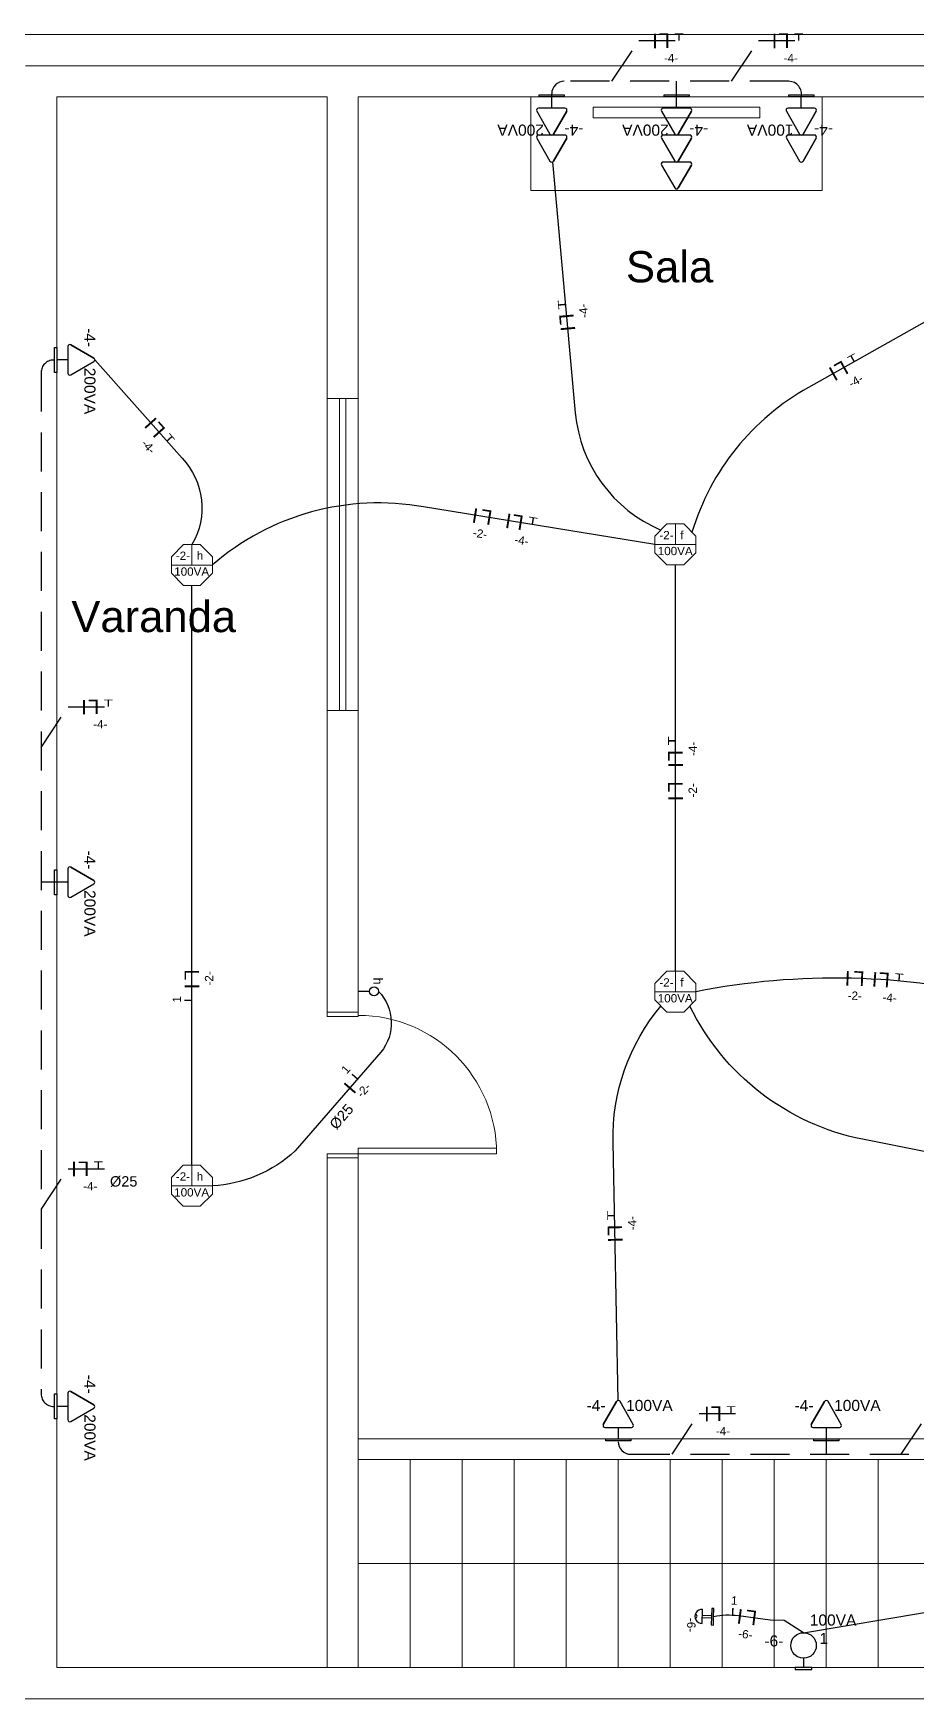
# Model space of a CAD drawing. Header units: millimetres. Extents: x 40 to 176, y -32 to 59.
# Drawn here: x 55.71 to 59.95, y 5.88 to 13.89 of the extents above; entities that cross this region are included whole.
import ezdxf
from ezdxf.enums import TextEntityAlignment as Align

# ---------------------------------------------------------------- set-up
doc = ezdxf.new("R2010")
doc.units = ezdxf.units.MM
doc.linetypes.add('HIDDEN', pattern=[0.375, 0.25, -0.125])
for name, color, linetype in [('1 - Circuitos', 7, 'Continuous'), ('22 - Textos', 7, 'Continuous'), ('5 - Identificadores', 7, 'Continuous'), ('7 - Eletroduto', 6, 'Continuous'), ('8 - Pontos de iluminação', 5, 'Continuous'), ('9 - Pontos de Tomadas', 240, 'Continuous')]:
    doc.layers.add(name, color=color, linetype=linetype)
for name, color, linetype, lineweight in [('21 - Portas', 251, 'Continuous', 9), ('3 - Cozinha', 160, 'Continuous', 20), ('4 - Edificação', 8, 'Continuous', 20), ('6 - Legenda', 7, 'Continuous', 25)]:
    doc.layers.add(name, color=color, linetype=linetype, lineweight=lineweight)
doc.styles.add('Arial0', font='arial.ttf', dxfattribs={"height": 3.14658})
doc.styles.add('SEACAD_Arial', font='arial.ttf')
doc.styles.get("Standard").update_dxf_attribs({"font": 'arial.ttf'})
doc.styles.add('TEXTO_NOMEQUADRO', font='arial.ttf')

# ---------------------------------------------------------------- blocks, each defined once
blk = doc.blocks.new('ELETODUTO')
at = {"layer": '6 - Legenda', "color": 142}
blk.add_attdef('Ø25', (-0.0734, -0.0854), '', height=0.05, dxfattribs=at)
blk = doc.blocks.new('TOMADA BAIXA')
at = {"layer": '9 - Pontos de Tomadas'}
for p, q in [((-0.072, 0.0682), (-0.0084, 0.1784)), ((-0.0084, 0.1784), (-0.072, 0.0682)), ((-0.0084, 0.1784), (-0.072, 0.0682)), ((0.072, 0.0682), (0.0084, 0.1784)), ((-0.0636, 0.0536), (0.0636, 0.0536)), ((-0.06, -0.01), (-0.06, 0)), ((-0.06, 0), (0, 0)), ((0, 0.0536), (0, 0)), ((0, 0), (0.06, 0)), ((0.06, 0), (0.06, -0.01)), ((0.06, -0.01), (-0.06, -0.01))]:
    blk.add_line(p, q, dxfattribs=at)
for centre, start, end in [((0, 0.1735), 29.98164, 150.01836), ((-0.0636, 0.0634), 150.01836, 270), ((0.0636, 0.0634), 270, 29.98164)]:
    blk.add_arc(centre, 0.00975, start, end, dxfattribs=at)
at = {"layer": '5 - Identificadores', "color": 7, "style": 'Arial0'}
for tag, p in [('-N-', (-0.1524, 0.1329)), ('VA', (0.0376, 0.1329))]:
    blk.add_attdef(tag, p, '', height=0.0534, dxfattribs=at)
blk = doc.blocks.new('CIRCUITO_TOMADA')
at = {"layer": '1 - Circuitos', "color": 1}
blk.add_attdef('I', (-0.074, -0.0364), '', height=0.07, dxfattribs=at)
at = {"layer": '1 - Circuitos', "color": 5}
blk.add_attdef('L', (0.0122, 0.035), '', height=0.07, rotation=180, dxfattribs=at)
at = {"layer": '1 - Circuitos', "color": 7, "width": 1.5}
blk.add_attdef('T', (0.0337, 0.0003), '', height=0.035, dxfattribs=at)
at = {"layer": '5 - Identificadores', "ltscale": 0.8}
blk.add_attdef('-N-', (-0.0167, -0.1035), '', height=0.04, dxfattribs=at)
blk = doc.blocks.new('*U212')
at = {"layer": '1 - Circuitos', "color": 1}
blk.add_attdef('I', (-0.0831, -0.0365), '', height=0.07, dxfattribs=at)
at = {"layer": '1 - Circuitos', "color": 5}
blk.add_attdef('L', (0.0125, 0.035), '', height=0.07, rotation=180, dxfattribs=at)
at = {"layer": '5 - Identificadores', "ltscale": 0.8}
blk.add_attdef('-N-', (-0.066, -0.103), '', height=0.04, dxfattribs=at)
blk = doc.blocks.new('LAMPADA_TETO')
at = {"layer": '8 - Pontos de iluminação', "color": 5, "linetype": 'Continuous', "lineweight": 15, "true_color": 0x000005}
blk.add_lwpolyline([(0.0401, 0.0986), (-0.0412, 0.0986), (-0.0986, 0.0401), (-0.0986, -0.0395), (-0.0412, -0.098), (0.0401, -0.098), (0.0986, -0.0395), (0.0986, 0.0401)], close=True, dxfattribs=at)
for points in [[(0, 0), (0, 0.0986), (0, 0.0986)], [(0.0986, 0), (-0.0986, 0), (-0.0986, 0)]]:
    blk.add_lwpolyline(points, dxfattribs=at)
at = {"layer": '5 - Identificadores', "ltscale": 0.8}
blk.add_attdef('-N-', (-0.0775, 0.0247), '', height=0.04, dxfattribs=at)
at = {"layer": '5 - Identificadores', "ltscale": 0.8, "flags": 4}
blk.add_attdef('I', (0.0233, 0.025), '', height=0.04, dxfattribs=at)
blk.add_attdef('S-VA', text='', height=0.04, dxfattribs=at).set_placement((-0.0012, -0.0514), align=Align.CENTER)
blk = doc.blocks.new('ARANDELA')
at = {"layer": '8 - Pontos de iluminação'}
for p, q in [((0, 0), (-0.04, 0)), ((-0.04, 0), (-0.04, -0.01)), ((0, 0.0446), (0, 0)), ((0.04, 0), (0, 0)), ((0.04, -0.01), (0.04, 0)), ((-0.04, -0.01), (0, -0.01)), ((0, -0.01), (0.04, -0.01))]:
    blk.add_line(p, q, dxfattribs=at)
blk.add_circle((0, 0.1059), 0.0614, dxfattribs=at)
at = {"layer": '5 - Identificadores', "color": 7, "style": 'Arial0', "flags": 4}
for tag, p in [('S', (0.0301, 0.2014)), ('R', (0.0769, 0.113)), ('-N-', (-0.1882, 0.1009))]:
    blk.add_attdef(tag, p, '', height=0.0534, dxfattribs=at)
blk = doc.blocks.new('CIRCUITO_LAMPADA')
at = {"layer": '1 - Circuitos', "color": 1}
blk.add_attdef('I', (-0.0831, -0.0365), '', height=0.07, dxfattribs=at)
at = {"layer": '1 - Circuitos', "color": 5}
blk.add_attdef('L', (0.0125, 0.035), '', height=0.07, rotation=180, dxfattribs=at)
at = {"layer": '5 - Identificadores', "ltscale": 0.8}
blk.add_attdef('-N-', (-0.066, -0.103), '', height=0.04, dxfattribs=at)
blk = doc.blocks.new('SENSOR_DE_PRESENCA')
at = {"layer": '8 - Pontos de iluminação'}
for p, q in [((-0.006, -0.0546), (-0.006, -0.01)), ((0.006, -0.0546), (0.006, -0.01))]:
    blk.add_line(p, q, dxfattribs=at)
blk.add_lwpolyline([(0.04, -0.01), (0.04, 0), (0, 0), (-0.04, 0), (-0.04, -0.01), (0, -0.01)], close=True, dxfattribs=at)
blk.add_lwpolyline([(0.0336, -0.0546), (-0.0336, -0.0546, 1.045949)], format="xyb", close=True, dxfattribs=at)
blk.add_arc((0, -0.0897), 0.01, 8.55438, 171.44562, dxfattribs=at)
at = {"layer": '5 - Identificadores', "ltscale": 0.8}
blk.add_attdef('-1-', (0.009, -0.1258), '', height=0.04, dxfattribs=at)
blk = doc.blocks.new('FASE_RETORNO')
at = {"layer": '1 - Circuitos', "color": 1}
blk.add_attdef('I', (-0.014, -0.0359), '', height=0.07, dxfattribs=at)
at = {"layer": '1 - Circuitos', "color": 3, "width": 1.5}
blk.add_attdef('I', (0.0462, 0.0004), '', height=0.035, dxfattribs=at)
at = {"layer": '5 - Identificadores', "ltscale": 0.8}
for tag, p in [('R', (0.0387, 0.0527)), ('-N-', (0.0004, -0.0772))]:
    blk.add_attdef(tag, p, '', height=0.04, dxfattribs=at)

msp = doc.modelspace()

# ---------------------------------------------------------------- linework, layer by layer
at = {"layer": '21 - Portas'}
for p, q in [((57.1808, 12.1323), (57.1808, 10.6323)), ((57.2108, 12.1323), (57.2108, 10.6323))]:
    msp.add_line(p, q, dxfattribs=at)
for points in [[(57.1208, 12.1323), (57.1208, 10.6323), (57.2708, 10.6323), (57.2708, 12.1323)], [(57.2708, 9.1623), (57.1208, 9.1623), (57.1208, 9.1823), (57.2708, 9.1823)], [(57.2708, 8.4823), (57.1208, 8.4823), (57.1208, 8.5023), (57.2708, 8.5023)], [(57.2708, 8.5023), (57.2708, 8.5286), (57.9358, 8.5286), (57.9358, 8.5023)]]:
    msp.add_lwpolyline(points, close=True, dxfattribs=at)
msp.add_arc((57.2708, 8.5023), 0.665, 360, 90, dxfattribs=at)
at = {"layer": '3 - Cozinha'}
for points in [[(58.1008, 13.1323), (59.5008, 13.1323), (59.5008, 13.5823), (58.1008, 13.5823)], [(58.4008, 13.4823), (59.2008, 13.4823), (59.2008, 13.5323), (58.4008, 13.5323)]]:
    msp.add_lwpolyline(points, close=True, dxfattribs=at)
at = {"layer": '4 - Edificação'}
for p, q in [((55.6708, 13.7323), (60.4708, 13.7323)), ((57.1208, 13.5823), (55.8208, 13.5823)), ((55.8208, 13.5823), (55.8208, 8.3823)), ((57.1208, 13.5823), (57.1208, 9.1823)), ((57.2708, 13.5823), (57.2708, 9.1823)), ((57.2708, 13.5823), (60.3208, 13.5823)), ((57.1208, 8.4823), (57.1208, 6.0323)), ((57.1208, 8.4823), (57.2708, 8.4823)), ((57.2708, 8.4823), (57.2708, 7.2323)), ((55.8208, 8.3823), (55.8208, 6.0323)), ((57.2708, 7.0323), (57.2708, 7.2323)), ((57.2708, 7.1323), (61.7708, 7.1323)), ((61.7708, 7.0323), (57.2708, 7.0323)), ((57.2708, 7.0323), (57.2708, 6.0323)), ((57.5208, 7.0323), (57.5208, 6.0323)), ((57.7708, 7.0323), (57.7708, 6.0323)), ((58.0208, 7.0323), (58.0208, 6.0323)), ((58.2708, 7.0323), (58.2708, 6.0323)), ((58.5208, 7.0323), (58.5208, 6.0323)), ((58.7708, 7.0323), (58.7708, 6.0323)), ((59.0208, 7.0323), (59.0208, 6.0323)), ((59.2708, 7.0323), (59.2708, 6.0323)), ((59.5208, 7.0323), (59.5208, 6.0323)), ((59.7708, 7.0323), (59.7708, 6.0323)), ((61.7708, 6.5323), (57.2708, 6.5323)), ((55.8208, 6.0323), (61.6708, 6.0323)), ((55.6708, 5.8823), (80.4208, 5.8823))]:
    msp.add_line(p, q, dxfattribs=at)
at = {"layer": '4 - Edificação', "color": 252}
msp.add_lwpolyline([(53.5708, 5.8823), (80.5708, 5.8823), (80.5708, 13.8823), (53.5708, 13.8823)], close=True, dxfattribs=at)
at = {"layer": '7 - Eletroduto', "linetype": 'HIDDEN', "ltscale": 0.7}
for p, q in [((58.4902, 13.6576), (58.6199, 13.8528)), ((58.6199, 13.8528), (58.8946, 13.8528)), ((59.0654, 13.6576), (59.195, 13.8528)), ((59.195, 13.8528), (59.4697, 13.8528)), ((55.7458, 10.4551), (55.8755, 10.6503)), ((55.8755, 10.6503), (56.1502, 10.6503)), ((55.7458, 8.2344), (55.8755, 8.4296)), ((55.8755, 8.4296), (56.1502, 8.4296)), ((58.7795, 7.0573), (58.9091, 7.2525)), ((58.9091, 7.2525), (59.1838, 7.2525)), ((59.8811, 7.0573), (60.0107, 7.2525))]:
    msp.add_line(p, q, dxfattribs=at)
at = {"layer": '7 - Eletroduto', "linetype": 'HIDDEN', "ltscale": 0.75}
for p, q in [((59.3408, 13.6573), (58.2608, 13.6573)), ((55.7458, 12.2573), (55.7458, 7.3473)), ((55.8208, 9.8073), (55.7458, 9.8073)), ((59.5208, 7.1323), (59.5208, 7.0573)), ((58.5808, 7.0573), (60.4608, 7.0573))]:
    msp.add_line(p, q, dxfattribs=at)
at = {"layer": '7 - Eletroduto'}
for p, q in [((58.8008, 13.5823), (58.8008, 13.6573)), ((58.2008, 13.5823), (58.2008, 13.5973))]:
    msp.add_line(p, q, dxfattribs=at)
for points in [[(58.2043, 13.27), (58.3141, 12.0643, 0.276599), (58.7258, 11.5002, 0.203011)], [(60.0079, 12.5073), (59.4348, 12.1857, 0.192912), (58.8747, 11.4905, 96.502836)], [(56.0041, 12.3182), (56.4236, 11.8456, -0.335514), (56.4708, 11.4306, -0.348222)], [(58.6971, 11.4311), (57.5846, 11.6114, 0.226957), (56.5694, 11.3323, -0.10402)], [(61.9872, 8.9073), (60.3874, 9.2464, 0.109232), (58.8943, 9.2811, -7.927458)], [(57.3685, 9.2823, -0.382574), (57.379, 8.9906), (56.9669, 8.5156, -0.176838), (56.5693, 8.3481, 0.952448)], [(58.521, 7.3156), (58.4958, 8.5567, -0.183289), (58.7258, 9.2121, 0.881163)], [(61.3935, 8.232), (59.6947, 8.5718, -0.234093), (58.8651, 9.2121, -1.599991)], [(59.4115, 6.1996), (63.2449, 6.8429, -0.089516), (64.7088, 6.8249, 0.095719)]]:
    msp.add_lwpolyline(points, format="xyb", dxfattribs=at)
for points in [[(58.7957, 9.3794), (58.7952, 11.3328)], [(56.4702, 8.4464), (56.4703, 11.234)], [(59.4115, 6.1996), (59.318, 6.2585), (59.2509, 6.2606)]]:
    msp.add_lwpolyline(points, dxfattribs=at)
for centre, radius, start, end in [((58.2608, 13.5973), 0.06, 90, 180), ((59.3399, 13.5951), 0.0623, 348.17493, 89.14468), ((58.5808, 7.1173), 0.06, 180, 270)]:
    msp.add_arc(centre, radius, start, end, dxfattribs=at)
at = {"layer": '7 - Eletroduto', "linetype": 'HIDDEN', "ltscale": 0.75}
for centre, start, end in [((55.8058, 12.2573), 90, 180), ((55.8058, 7.3473), 180, 270)]:
    msp.add_arc(centre, 0.06, start, end, dxfattribs=at)
at = {"layer": '8 - Pontos de iluminação'}
msp.add_lwpolyline([(59.2509, 6.2606), (59.0981, 6.2804, 0.082035), (58.9791, 6.2763, -0.114062)], format="xyb", dxfattribs=at)
at = {"layer": '9 - Pontos de Tomadas'}
for p, q in [((58.1288, 13.3844), (58.1924, 13.2742)), ((58.2644, 13.399), (58.1373, 13.399)), ((58.2728, 13.3844), (58.2093, 13.2742)), ((58.2093, 13.2742), (58.2728, 13.3844)), ((58.2093, 13.2742), (58.2728, 13.3844)), ((58.7288, 13.3844), (58.7924, 13.2742)), ((58.8644, 13.399), (58.7373, 13.399)), ((58.8728, 13.3844), (58.8093, 13.2742)), ((58.8093, 13.2742), (58.8728, 13.3844)), ((58.8093, 13.2742), (58.8728, 13.3844)), ((59.3288, 13.3844), (59.3924, 13.2742)), ((59.4644, 13.399), (59.3373, 13.399)), ((59.4728, 13.3844), (59.4093, 13.2742)), ((59.4093, 13.2742), (59.4728, 13.3844)), ((59.4093, 13.2742), (59.4728, 13.3844)), ((58.7288, 13.2547), (58.7924, 13.1446)), ((58.8644, 13.2694), (58.7373, 13.2694)), ((58.8728, 13.2547), (58.8093, 13.1446)), ((58.8093, 13.1446), (58.8728, 13.2547)), ((58.8093, 13.1446), (58.8728, 13.2547)), ((57.3245, 9.2823), (57.2708, 9.2823))]:
    msp.add_line(p, q, dxfattribs=at)
msp.add_circle((57.3465, 9.2823), 0.022, dxfattribs=at)
for centre, start, end in [((58.1373, 13.3893), 90, 209.98164), ((58.2644, 13.3893), 330.01836, 90), ((58.7373, 13.3893), 90, 209.98164), ((58.8644, 13.3893), 330.01836, 90), ((59.3373, 13.3893), 90, 209.98164), ((59.4644, 13.3893), 330.01836, 90), ((58.2008, 13.2791), 209.98164, 330.01836), ((58.7373, 13.2596), 90, 209.98164), ((58.8008, 13.2791), 209.98164, 330.01836), ((58.8644, 13.2596), 330.01836, 90), ((59.4008, 13.2791), 209.98164, 330.01836), ((58.8008, 13.1495), 209.98164, 330.01836)]:
    msp.add_arc(centre, 0.00975, start, end, dxfattribs=at)

# ---------------------------------------------------------------- block references
at = {"layer": '1 - Circuitos', "color": 142}
ref = msp.add_blockref('FASE_RETORNO', (57.2299, 8.8188), dxfattribs=dict(at, rotation=49.06070392243247))
ref.add_attrib('R', '1', (57.2154, 8.8825), dxfattribs={"layer": '5 - Identificadores', "ltscale": 0.8, "height": 0.04, "rotation": 49.0607})
ref.add_attrib('-N-', '-2-', (57.2885, 8.7685), dxfattribs={"layer": '5 - Identificadores', "ltscale": 0.8, "height": 0.04, "rotation": 49.0607})
ref.add_attrib('I', 'I', (57.2599, 8.854), dxfattribs={"color": 3, "height": 0.035, "rotation": 49.0607, "width": 1.5})
ref.add_attrib('I', 'I', (57.2478, 8.7847), dxfattribs={"color": 1, "height": 0.07, "rotation": 49.0607})
at = {"layer": '8 - Pontos de iluminação', "color": 142}
for name, p, values in [('CIRCUITO_TOMADA', (58.7572, 13.8528), {'T': 'T', '-N-': '-4-', 'L': 'L', 'I': 'I'}), ('CIRCUITO_TOMADA', (59.3324, 13.8528), {'T': 'T', '-N-': '-4-', 'L': 'L', 'I': 'I'}), ('TOMADA BAIXA', (58.5208, 7.1323), {'VA': '100VA', '-N-': '-4-'}), ('CIRCUITO_TOMADA', (59.0069, 7.2525), {'T': 'T', '-N-': '-4-', 'L': 'L', 'I': 'I'}), ('TOMADA BAIXA', (59.5208, 7.1323), {'VA': '100VA', '-N-': '-4-'})]:
    msp.add_blockref(name, p, dxfattribs=at).add_auto_attribs(values)
for name, p, rotation, values in [('CIRCUITO_TOMADA', (58.2717, 12.529), 95.20301698364878, {'T': 'T', '-N-': '-4-', 'L': 'L', 'I': 'I'}), ('CIRCUITO_TOMADA', (59.6065, 12.282), 29.30325905953568, {'T': 'T', '-N-': '-4-', 'L': 'L', 'I': 'I'}), ('CIRCUITO_TOMADA', (58.7954, 10.4308), 90.01633550039604, {'T': 'T', '-N-': '-4-', 'L': 'L', 'I': 'I'}), ('CIRCUITO_LAMPADA', (58.7955, 10.2805), 90.01633550039605, {'-N-': '-2-', 'L': 'L', 'I': 'I'}), ('CIRCUITO_LAMPADA', (59.6928, 9.3438), 357.8372117928435, {'-N-': '-2-', 'L': 'L', 'I': 'I'}), ('CIRCUITO_TOMADA', (59.8144, 9.337), 355.818213380086, {'T': 'T', '-N-': '-4-', 'L': 'L', 'I': 'I'}), ('CIRCUITO_TOMADA', (58.5041, 8.1487), 91.16405539194652, {'T': 'T', '-N-': '-4-', 'L': 'L', 'I': 'I'})]:
    msp.add_blockref(name, p, dxfattribs=dict(at, rotation=rotation)).add_auto_attribs(values)
ref = msp.add_blockref('LAMPADA_TETO', (58.7957, 11.4309), dxfattribs=at)
ref.add_attrib('-N-', '-2-', (58.7183, 11.4556), dxfattribs={"layer": '5 - Identificadores', "ltscale": 0.8, "height": 0.04})
ref.add_attrib('I', 'f', (58.819, 11.4559), dxfattribs={"layer": '5 - Identificadores', "ltscale": 0.8, "height": 0.04})
ref.add_attrib('S-VA', '100VA', dxfattribs={"layer": '5 - Identificadores', "ltscale": 0.8, "height": 0.04}).set_placement((58.7945, 11.3795), align=Align.CENTER)
ref = msp.add_blockref('LAMPADA_TETO', (56.4708, 11.332), dxfattribs=at)
ref.add_attrib('-N-', '-2-', (56.3934, 11.3567), dxfattribs={"layer": '5 - Identificadores', "ltscale": 0.8, "height": 0.04})
ref.add_attrib('I', 'h', (56.4941, 11.3571), dxfattribs={"layer": '5 - Identificadores', "ltscale": 0.8, "height": 0.04})
ref.add_attrib('S-VA', '100VA', dxfattribs={"layer": '5 - Identificadores', "ltscale": 0.8, "height": 0.04}).set_placement((56.4696, 11.2806), align=Align.CENTER)
ref = msp.add_blockref('LAMPADA_TETO', (58.7957, 9.2809), dxfattribs=at)
ref.add_attrib('-N-', '-2-', (58.7183, 9.3056), dxfattribs={"layer": '5 - Identificadores', "ltscale": 0.8, "height": 0.04})
ref.add_attrib('I', 'f', (58.819, 9.3059), dxfattribs={"layer": '5 - Identificadores', "ltscale": 0.8, "height": 0.04})
ref.add_attrib('S-VA', '100VA', dxfattribs={"layer": '5 - Identificadores', "ltscale": 0.8, "height": 0.04}).set_placement((58.7945, 9.2295), align=Align.CENTER)
ref = msp.add_blockref('LAMPADA_TETO', (56.4707, 8.3478), dxfattribs=at)
ref.add_attrib('-N-', '-2-', (56.3933, 8.3725), dxfattribs={"layer": '5 - Identificadores', "ltscale": 0.8, "height": 0.04})
ref.add_attrib('I', 'h', (56.494, 8.3728), dxfattribs={"layer": '5 - Identificadores', "ltscale": 0.8, "height": 0.04})
ref.add_attrib('S-VA', '100VA', dxfattribs={"layer": '5 - Identificadores', "ltscale": 0.8, "height": 0.04}).set_placement((56.4695, 8.2964), align=Align.CENTER)
ref = msp.add_blockref('ARANDELA', (59.4115, 6.0323), dxfattribs=at)
ref.add_attrib('S', '100VA', (59.4416, 6.2337), dxfattribs={"layer": '5 - Identificadores', "color": 7, "height": 0.05338, "style": 'Arial0'})
ref.add_attrib('-N-', '-6-', (59.2233, 6.1333), dxfattribs={"layer": '5 - Identificadores', "color": 7, "height": 0.05338, "style": 'Arial0'})
ref.add_attrib('R', '1', (59.4884, 6.1453), dxfattribs={"layer": '5 - Identificadores', "color": 7, "height": 0.0534, "style": 'Arial0'})
at = {"layer": '9 - Pontos de Tomadas', "color": 142}
for name, p, rotation, values in [('TOMADA BAIXA', (58.2008, 13.5823), 180, {'VA': '200VA', '-N-': '-4-'}), ('TOMADA BAIXA', (58.8008, 13.5823), 179.9999999999997, {'VA': '200VA', '-N-': '-4-'}), ('TOMADA BAIXA', (59.4008, 13.5823), 180, {'VA': '100VA', '-N-': '-4-'}), ('TOMADA BAIXA', (55.8208, 12.3182), 270.0000000000047, {'VA': '200VA', '-N-': '-4-'}), ('CIRCUITO_TOMADA', (56.3132, 11.97), 311.595671191396, {'T': 'T', '-N-': '-4-', 'L': 'L', 'I': 'I'}), ('*U212', (57.901, 11.5602), 350.7944066410744, {'-N-': '-2-', 'L': 'L', 'I': 'I'}), ('CIRCUITO_TOMADA', (58.0518, 11.5357), 350.7944066410744, {'T': 'T', '-N-': '-4-', 'L': 'L', 'I': 'I'}), ('TOMADA BAIXA', (55.8208, 9.8073), 270.0000000000043, {'VA': '200VA', '-N-': '-4-'}), ('*U212', (56.4702, 9.3767), 89.99793038529894, {'-N-': '-2-', 'L': 'L', 'I': 'I'}), ('ELETODUTO', (57.149, 8.7256), 49.06070392243246, {'Ø25': 'Ø25'}), ('TOMADA BAIXA', (55.8208, 7.2873), 270, {'VA': '200VA', '-N-': '-4-'}), ('SENSOR_DE_PRESENCA', (58.9791, 6.2763), 268.3362259362895, {'-1-': '-6-'}), ('CIRCUITO_LAMPADA', (59.1745, 6.2705), 352.5915044892728, {'-N-': '-6-', 'L': 'L', 'I': 'I'})]:
    msp.add_blockref(name, p, dxfattribs=dict(at, rotation=rotation)).add_auto_attribs(values)
for name, p, values in [('CIRCUITO_TOMADA', (56.0128, 10.6503), {'T': 'T', '-N-': '-4-', 'L': 'L', 'I': 'I'}), ('CIRCUITO_TOMADA', (55.9648, 8.4296), {'T': 'T', '-N-': '-4-', 'L': 'L', 'I': 'I'}), ('ELETODUTO', (56.1502, 8.4296), {'Ø25': 'Ø25'})]:
    msp.add_blockref(name, p, dxfattribs=at).add_auto_attribs(values)

# ---------------------------------------------------------------- texts
at = {"layer": '1 - Circuitos', "color": 3, "width": 1.5}
for p, rotation in [((56.4698, 9.2293), 89.99793), ((59.0599, 6.2837), 356.96192)]:
    msp.add_attdef('I', p, 'I', height=0.035, rotation=rotation, dxfattribs=at)
at = {"layer": '22 - Textos', "char_height": 0.15, "width": 0.67308, "attachment_point": 1, "style": 'TEXTO_NOMEQUADRO'}
for s, insert in [('{\\C252;Sala}', (58.5578, 12.841)), ('{\\C252;Varanda}', (55.8911, 11.1596))]:
    msp.add_mtext(s, dxfattribs=dict(at, insert=insert))
at = {"layer": '5 - Identificadores', "style": 'SEACAD_Arial'}
msp.add_text('h', height=0.044, rotation=270, dxfattribs=at).set_placement((57.343, 9.349))
at = {"layer": '5 - Identificadores', "ltscale": 0.8}
for p, rotation in [((56.4184, 9.2288), 89.99793), ((59.0621, 6.335), 356.96192)]:
    msp.add_attdef('1', p, '2', height=0.04, rotation=rotation, dxfattribs=at)

doc.saveas('drawing.dxf')
